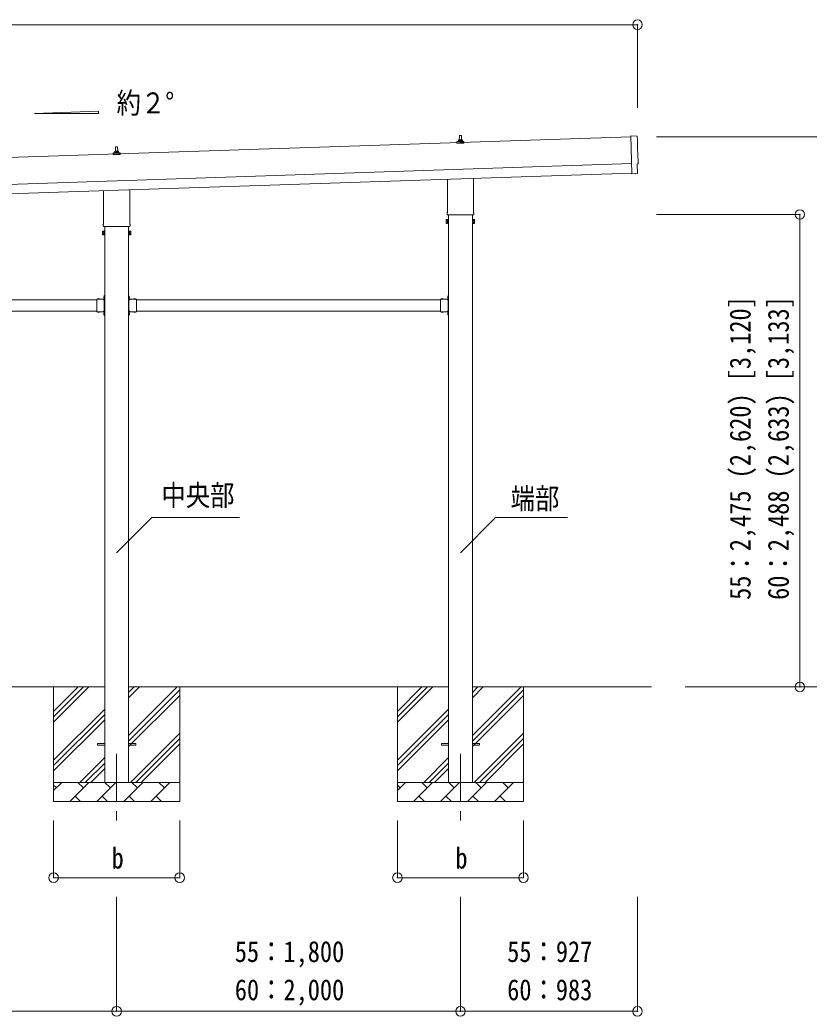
# Model space of a CAD drawing. Units: millimetres at full size, sheet at 1:50; details may follow other scales. Extents: x -14053 to 14053, y -9700 to 9700.
# Drawn here: x 5081 to 9212, y -3866 to 1352 of the extents above; entities that cross this region are included whole.
import ezdxf
from ezdxf.enums import TextEntityAlignment as Align

# ---------------------------------------------------------------- set-up
doc = ezdxf.new("R2010")
doc.units = ezdxf.units.MM
doc.header["$LTSCALE"] = 50
doc.header["$PDMODE"] = 32
doc.header["$PDSIZE"] = 50
doc.linetypes.add('CHAIN1', pattern=[8, 5, -1, 1, -1])
doc.linetypes.add('USER7', pattern=[2, 1, -1])
for name, color, linetype, lineweight in [('0-2_建具', 4, 'Continuous', 9), ('0-3_階段', 7, 'CHAIN1', 9), ('0-4_設備', 7, 'Continuous', 9), ('0-7_ハッチ', 7, 'Continuous', 9), ('0-8_外構', 6, 'Continuous', 9)]:
    doc.layers.add(name, color=color, linetype=linetype, lineweight=lineweight)
doc.styles.add('ＭＳ ゴシック', font='')
doc.styles.get('ＭＳ ゴシック').set_extended_font_data('MS Gothic')

msp = doc.modelspace()

# ---------------------------------------------------------------- linework, layer by layer
at = {"layer": '0-2_建具'}
for p, q in [((8278.27, 738.94), (2895.26, 559.51)), ((7380.91, 721.79), (7381.63, 745.31)), ((7382.63, 746.29), (7391.18, 746.29)), ((7392.18, 745.31), (7392.91, 721.79)), ((5580.91, 661.79), (5581.63, 685.31)), ((5582.63, 686.29), (5591.18, 686.29)), ((5592.18, 685.31), (5592.91, 661.79)), ((7368.66, 706.29), (7368.66, 714)), ((7405.16, 706.29), (7368.66, 706.29)), ((7369.04, 714.79), (7404.77, 714.79)), ((7369.42, 714.97), (7376.14, 716.6)), ((7376.52, 716.79), (7397.29, 716.79)), ((7376.91, 717.57), (7376.91, 721.79)), ((7377.91, 721.79), (7395.91, 721.79)), ((7396.91, 717.57), (7396.91, 721.79)), ((7404.39, 714.97), (7397.67, 716.6)), ((7405.16, 706.29), (7405.16, 714)), ((5568.66, 646.29), (5568.66, 654)), ((5605.16, 646.29), (5568.66, 646.29)), ((5569.04, 654.79), (5604.77, 654.79)), ((5569.42, 654.97), (5576.14, 656.6)), ((5576.52, 656.79), (5597.29, 656.79)), ((5576.91, 657.57), (5576.91, 661.79)), ((5577.91, 661.79), (5595.91, 661.79)), ((5596.91, 657.57), (5596.91, 661.79)), ((5604.39, 654.97), (5597.67, 656.6)), ((5605.16, 646.29), (5605.16, 654)), ((2899.93, 419.58), (8282.94, 599.02)), ((2901.59, 369.61), (8284.6, 549.05)), ((8284.69, 546.28), (8284.73, 545.28)), ((8304.35, 545.93), (8311.25, 546.52)), ((7318.61, 342.3), (7318.61, 516.85)), ((7455.21, 521.4), (7455.21, 342.3)), ((5518.61, 282.3), (5518.61, 456.85)), ((5655.21, 461.4), (5655.21, 282.3)), ((7316.91, 333.53), (7316.91, 339.03)), ((7454.84, 330.03), (7318.97, 330.03)), ((7324.41, 330.03), (7324.41, -2642.47)), ((7449.41, -2642.47), (7449.41, 330.03)), ((7456.91, 339.03), (7456.91, 333.53)), ((5516.91, 273.53), (5516.91, 279.03)), ((5654.84, 270.03), (5518.97, 270.03)), ((5524.41, 270.03), (5524.41, -2642.47)), ((5649.41, -2642.47), (5649.41, 270.03)), ((5656.91, 279.03), (5656.91, 273.53)), ((7312.91, 304.03), (7313.67, 305.34)), ((7312.91, 304.03), (7312.91, 287.03)), ((7312.91, 287.03), (7313.67, 285.71)), ((7319.91, 300.43), (7313.67, 300.43)), ((7319.91, 290.62), (7313.67, 290.62)), ((7319.91, 285.71), (7313.67, 285.71)), ((7322.41, 286.33), (7319.91, 286.33)), ((7451.41, 286.33), (7453.91, 286.33)), ((7453.91, 300.43), (7460.15, 300.43)), ((7453.91, 290.62), (7460.15, 290.62)), ((7453.91, 285.71), (7460.15, 285.71)), ((7460.91, 304.03), (7460.15, 305.34)), ((7460.91, 287.03), (7460.15, 285.71)), ((7460.91, 304.03), (7460.91, 287.03)), ((5512.91, 244.03), (5513.67, 245.34)), ((5512.91, 244.03), (5512.91, 227.03)), ((5512.91, 227.03), (5513.67, 225.71)), ((5519.91, 240.43), (5513.67, 240.43)), ((5519.91, 230.62), (5513.67, 230.62)), ((5519.91, 225.71), (5513.67, 225.71)), ((5522.41, 226.33), (5519.91, 226.33)), ((5651.41, 226.33), (5653.91, 226.33)), ((5653.91, 240.43), (5660.15, 240.43)), ((5653.91, 230.62), (5660.15, 230.62)), ((5653.91, 225.71), (5660.15, 225.71)), ((5660.91, 244.03), (5660.15, 245.34)), ((5660.91, 227.03), (5660.15, 225.71)), ((5660.91, 244.03), (5660.91, 227.03)), ((5521.9, -95.57), (5522.41, -95.57)), ((5522.41, -91.47), (5524.41, -91.47)), ((5522.41, -91.47), (5522.41, -111.47)), ((5522.41, -95.57), (5522.41, -107.37)), ((5524.41, -98.47), (5522.41, -98.47)), ((5524.41, -91.47), (5524.41, -111.47)), ((5651.41, -91.47), (5649.41, -91.47)), ((5649.41, -91.47), (5649.41, -111.47)), ((5649.41, -98.47), (5651.41, -98.47)), ((5651.41, -91.47), (5651.41, -111.47)), ((5651.92, -95.57), (5651.41, -95.57)), ((5651.41, -95.57), (5651.41, -107.37)), ((7321.9, -95.57), (7322.41, -95.57)), ((7322.41, -91.47), (7324.41, -91.47)), ((7322.41, -91.47), (7322.41, -111.47)), ((7322.41, -95.57), (7322.41, -107.37)), ((7324.41, -98.47), (7322.41, -98.47)), ((7324.41, -91.47), (7324.41, -111.47)), ((3891.41, -114.47), (5482.41, -114.47)), ((5482.41, -111.47), (5482.41, -177.47)), ((5482.41, -111.47), (5522.41, -111.47)), ((5485.51, -110.97), (5485.51, -111.47)), ((5485.51, -111.47), (5497.31, -111.47)), ((5524.41, -104.47), (5522.41, -104.47)), ((5522.41, -115.47), (5522.41, -173.47)), ((5649.41, -104.47), (5651.41, -104.47)), ((5691.41, -111.47), (5651.41, -111.47)), ((5651.41, -115.47), (5651.41, -173.47)), ((5688.31, -111.47), (5676.51, -111.47)), ((5688.31, -110.97), (5688.31, -111.47)), ((5691.41, -111.47), (5691.41, -177.47)), ((5691.41, -114.47), (7282.41, -114.47)), ((7282.41, -111.47), (7282.41, -177.47)), ((7282.41, -111.47), (7322.41, -111.47)), ((7285.51, -110.97), (7285.51, -111.47)), ((7285.51, -111.47), (7297.31, -111.47)), ((7324.41, -104.47), (7322.41, -104.47)), ((7322.41, -115.47), (7322.41, -173.47)), ((3891.41, -174.47), (5482.41, -174.47)), ((5482.41, -177.47), (5522.41, -177.47)), ((5485.51, -177.98), (5485.51, -177.47)), ((5485.51, -177.47), (5497.31, -177.47)), ((5518.41, -174.47), (5523.91, -174.47)), ((5522.41, -175.47), (5518.41, -175.47)), ((5521.9, -181.57), (5522.41, -181.57)), ((5522.41, -177.47), (5522.41, -197.47)), ((5522.41, -181.57), (5522.41, -193.37)), ((5524.41, -184.47), (5522.41, -184.47)), ((5524.41, -190.47), (5522.41, -190.47)), ((5522.41, -197.47), (5524.41, -197.47)), ((5524.41, -177.47), (5524.41, -197.47)), ((5649.41, -177.47), (5649.41, -197.47)), ((5649.41, -184.47), (5651.41, -184.47)), ((5649.41, -190.47), (5651.41, -190.47)), ((5651.41, -197.47), (5649.41, -197.47)), ((5655.41, -174.47), (5649.91, -174.47)), ((5651.41, -175.47), (5655.41, -175.47)), ((5651.41, -177.47), (5651.41, -197.47)), ((5691.41, -177.47), (5651.41, -177.47)), ((5651.92, -181.57), (5651.41, -181.57)), ((5651.41, -181.57), (5651.41, -193.37)), ((5688.31, -177.47), (5676.51, -177.47)), ((5688.31, -177.98), (5688.31, -177.47)), ((5691.41, -174.47), (7282.41, -174.47)), ((7282.41, -177.47), (7322.41, -177.47)), ((7285.51, -177.98), (7285.51, -177.47)), ((7285.51, -177.47), (7297.31, -177.47)), ((7318.41, -174.47), (7323.91, -174.47)), ((7322.41, -175.47), (7318.41, -175.47)), ((7321.9, -181.57), (7322.41, -181.57)), ((7322.41, -177.47), (7322.41, -197.47)), ((7322.41, -181.57), (7322.41, -193.37)), ((7324.41, -184.47), (7322.41, -184.47)), ((7324.41, -190.47), (7322.41, -190.47)), ((7322.41, -197.47), (7324.41, -197.47)), ((7324.41, -177.47), (7324.41, -197.47)), ((5486.91, -2437.97), (5524.41, -2437.97)), ((5486.91, -2446.97), (5486.91, -2437.97)), ((5486.91, -2446.97), (5524.41, -2446.97)), ((5649.41, -2437.97), (5686.91, -2437.97)), ((5649.41, -2446.97), (5686.91, -2446.97)), ((5686.91, -2446.97), (5686.91, -2437.97)), ((7286.91, -2437.97), (7324.41, -2437.97)), ((7286.91, -2446.97), (7286.91, -2437.97)), ((7286.91, -2446.97), (7324.41, -2446.97)), ((7449.41, -2437.97), (7486.91, -2437.97)), ((7449.41, -2446.97), (7486.91, -2446.97)), ((7486.91, -2446.97), (7486.91, -2437.97))]:
    msp.add_line(p, q, dxfattribs=at)
for points in [[(8309.71, 743.43), (8278.1, 744.03), (8284.69, 546.28)], [(8313.99, 549.61), (8312.42, 596.61), (8313.02, 596.63)], [(8303.6, 546.18), (8302.91, 546.79), (8284.73, 545.28)], [(7319.91, 285.71), (7319.91, 305.34), (7313.67, 305.34)], [(7319.91, 286.33), (7319.91, 304.73), (7322.41, 304.73)], [(7453.91, 286.33), (7453.91, 304.73), (7451.41, 304.73)], [(7453.91, 285.71), (7453.91, 305.34), (7460.15, 305.34)], [(5519.91, 225.71), (5519.91, 245.34), (5513.67, 245.34)], [(5519.91, 226.33), (5519.91, 244.73), (5522.41, 244.73)], [(5653.91, 226.33), (5653.91, 244.73), (5651.41, 244.73)], [(5653.91, 225.71), (5653.91, 245.34), (5660.15, 245.34)], [(5521.9, -95.57), (5521.9, -107.37), (5522.41, -107.37)], [(5651.92, -95.57), (5651.92, -107.37), (5651.41, -107.37)], [(7321.9, -95.57), (7321.9, -107.37), (7322.41, -107.37)], [(5485.51, -110.97), (5497.31, -110.97), (5497.31, -111.47)], [(5522.41, -115.47), (5518.41, -115.47), (5518.41, -113.47), (5522.41, -113.47)], [(5518.41, -114.47), (5523.91, -114.47), (5523.91, -174.47)], [(5655.41, -114.47), (5649.91, -114.47), (5649.91, -174.47)], [(5651.41, -115.47), (5655.41, -115.47), (5655.41, -113.47), (5651.41, -113.47)], [(5688.31, -110.97), (5676.51, -110.97), (5676.51, -111.47)], [(7285.51, -110.97), (7297.31, -110.97), (7297.31, -111.47)], [(7322.41, -115.47), (7318.41, -115.47), (7318.41, -113.47), (7322.41, -113.47)], [(7318.41, -114.47), (7323.91, -114.47), (7323.91, -174.47)], [(5485.51, -177.98), (5497.31, -177.98), (5497.31, -177.47)], [(5522.41, -173.47), (5518.41, -173.47), (5518.41, -175.47)], [(5521.9, -181.57), (5521.9, -193.37), (5522.41, -193.37)], [(5651.41, -173.47), (5655.41, -173.47), (5655.41, -175.47)], [(5651.92, -181.57), (5651.92, -193.37), (5651.41, -193.37)], [(5688.31, -177.98), (5676.51, -177.98), (5676.51, -177.47)], [(7285.51, -177.98), (7297.31, -177.98), (7297.31, -177.47)], [(7322.41, -173.47), (7318.41, -173.47), (7318.41, -175.47)], [(7321.9, -181.57), (7321.9, -193.37), (7322.41, -193.37)]]:
    msp.add_lwpolyline(points, dxfattribs=at)
for points in [[(7322.41, 285.03), (7322.41, 306.03), (7324.41, 306.03), (7324.41, 285.03)], [(7451.41, 285.03), (7451.41, 306.03), (7449.41, 306.03), (7449.41, 285.03)], [(5522.41, 225.03), (5522.41, 246.03), (5524.41, 246.03), (5524.41, 225.03)], [(5651.41, 225.03), (5651.41, 246.03), (5649.41, 246.03), (5649.41, 225.03)]]:
    msp.add_lwpolyline(points, close=True, dxfattribs=at)
at = {"layer": '0-2_建具', "linetype": 'USER7'}
for points in [[(5519.8, -98.97), (5522.57, -100.33), (5523.18, -101.47)], [(5519.8, -103.97), (5522.57, -102.62), (5523.18, -101.47)], [(5654.02, -98.97), (5651.24, -100.33), (5650.63, -101.47)], [(5654.02, -103.97), (5651.24, -102.62), (5650.63, -101.47)], [(7319.8, -98.97), (7322.57, -100.33), (7323.18, -101.47)], [(7319.8, -103.97), (7322.57, -102.62), (7323.18, -101.47)], [(5488.91, -108.86), (5490.26, -111.64), (5491.41, -112.25)], [(5493.91, -108.86), (5492.55, -111.64), (5491.41, -112.25)], [(5679.91, -108.86), (5681.26, -111.64), (5682.41, -112.25)], [(5684.91, -108.86), (5683.55, -111.64), (5682.41, -112.25)], [(7288.91, -108.86), (7290.26, -111.64), (7291.41, -112.25)], [(7293.91, -108.86), (7292.55, -111.64), (7291.41, -112.25)], [(5488.91, -180.09), (5490.26, -177.31), (5491.41, -176.7)], [(5493.91, -180.09), (5492.55, -177.31), (5491.41, -176.7)], [(5519.8, -184.97), (5522.57, -186.33), (5523.18, -187.47)], [(5519.8, -189.97), (5522.57, -188.62), (5523.18, -187.47)], [(5654.02, -184.97), (5651.24, -186.33), (5650.63, -187.47)], [(5654.02, -189.97), (5651.24, -188.62), (5650.63, -187.47)], [(5679.91, -180.09), (5681.26, -177.31), (5682.41, -176.7)], [(5684.91, -180.09), (5683.55, -177.31), (5682.41, -176.7)], [(7288.91, -180.09), (7290.26, -177.31), (7291.41, -176.7)], [(7293.91, -180.09), (7292.55, -177.31), (7291.41, -176.7)], [(7319.8, -184.97), (7322.57, -186.33), (7323.18, -187.47)], [(7319.8, -189.97), (7322.57, -188.62), (7323.18, -187.47)]]:
    msp.add_lwpolyline(points, dxfattribs=at)
at = {"layer": '0-2_建具'}
for centre, radius, start, end in [((7382.63, 745.29), 1, 90, 178.60509), ((7391.18, 745.29), 1, 1.39491, 90), ((5582.63, 685.29), 1, 90, 178.60509), ((5591.18, 685.29), 1, 1.39491, 90), ((7369.66, 714), 1, 103.62699, 180), ((7375.91, 717.57), 1, 283.62699, 0), ((7380.99, 721.15), 4.13, 90, 171.17633), ((7377.91, 720.79), 1, 90, 180), ((7390.24, 721.79), 4.83, 133.60282, 180), ((7383.57, 721.79), 4.83, 0, 46.39718), ((7392.82, 721.15), 4.13, 8.82367, 90), ((7395.91, 720.79), 1, 0, 90), ((7397.91, 717.57), 1, 180, 256.37301), ((7404.16, 714), 1, 0, 76.37301), ((5569.66, 654), 1, 103.62699, 180), ((5575.91, 657.57), 1, 283.62699, 0), ((5580.99, 661.15), 4.13, 90, 171.17633), ((5577.91, 660.79), 1, 90, 180), ((5590.24, 661.79), 4.83, 133.60282, 180), ((5583.57, 661.79), 4.83, 0, 46.39718), ((5592.82, 661.15), 4.13, 8.82367, 90), ((5595.91, 660.79), 1, 0, 90), ((5597.91, 657.57), 1, 180, 256.37301), ((5604.16, 654), 1, 0, 76.37301), ((7320.91, 339.03), 4, 125.09963, 180), ((7320.91, 333.53), 4, 180, 194.47751), ((7320.91, 333.53), 4, 194.47751, 241.04498), ((7452.91, 333.53), 4, 298.95502, 345.52249), ((7452.91, 339.03), 4, 0, 54.90037), ((7452.91, 333.53), 4, 345.52249, 0), ((5520.91, 279.03), 4, 125.09963, 180), ((5520.91, 273.53), 4, 180, 194.47751), ((5520.91, 273.53), 4, 194.47751, 241.04498), ((5652.91, 273.53), 4, 298.95502, 345.52249), ((5652.91, 279.03), 4, 0, 54.90037), ((5652.91, 273.53), 4, 345.52249, 0), ((7317.25, 302.89), 4.34, 145.61575, 214.38425), ((7317.25, 288.16), 4.34, 145.61575, 214.38425), ((7329.15, 295.53), 16.24, 162.41205, 197.58795), ((7456.56, 302.89), 4.34, 325.61575, 34.38425), ((7444.67, 295.53), 16.24, 342.41205, 17.58795), ((7456.56, 288.16), 4.34, 325.61575, 34.38425), ((5517.25, 242.89), 4.34, 145.61575, 214.38425), ((5517.25, 228.16), 4.34, 145.61575, 214.38425), ((5529.15, 235.53), 16.24, 162.41205, 197.58795), ((5656.56, 242.89), 4.34, 325.61575, 34.38425), ((5644.67, 235.53), 16.24, 342.41205, 17.58795), ((5656.56, 228.16), 4.34, 325.61575, 34.38425), ((5527.64, -101.47), 8.23, 134.2189, 225.7811), ((5646.17, -101.47), 8.23, 314.2189, 45.7811), ((7327.64, -101.47), 8.23, 134.2189, 225.7811), ((5491.41, -116.71), 8.23, 44.2189, 135.7811), ((5522.41, -111.47), 2, 270, 0), ((5651.41, -111.47), 2, 180, 270), ((5682.41, -116.71), 8.23, 44.2189, 135.7811), ((7291.41, -116.71), 8.23, 44.2189, 135.7811), ((7322.41, -111.47), 2, 270, 0), ((5491.41, -172.24), 8.23, 224.2189, 315.7811), ((5527.64, -187.47), 8.23, 134.2189, 225.7811), ((5522.41, -177.47), 2, 0, 90), ((5651.41, -177.47), 2, 90, 180), ((5646.17, -187.47), 8.23, 314.2189, 45.7811), ((5682.41, -172.24), 8.23, 224.2189, 315.7811), ((7291.41, -172.24), 8.23, 224.2189, 315.7811), ((7327.64, -187.47), 8.23, 134.2189, 225.7811), ((7322.41, -177.47), 2, 0, 90)]:
    msp.add_arc(centre, radius, start, end, dxfattribs=at)
for centre, major_axis, ratio, start_param, end_param in [((8309.65, 740.43), (3, 0.1), 0.99863, 6.2683889, 7.8016218), ((13075.22, 828.81), (-4760.73, -158.69), 0.99863, 6.2683889, 6.2976778), ((8312.88, 601.03), (4.4, 0.15), 0.99863, 4.712389, 6.2976778), ((8304.26, 546.93), (0.75, -0.666), 0.9974, 4.712389, 5.5252311), ((8310.99, 549.52), (2.25, -2), 0.9974, 5.5252311, 7.0411395)]:
    msp.add_ellipse(centre, major_axis=major_axis, ratio=ratio, start_param=start_param, end_param=end_param, dxfattribs=at)
at = {"layer": '0-3_階段'}
for p, q in [((5586.91, -2492.47), (5586.91, -2841.47)), ((7386.91, -2492.47), (7386.91, -2841.47))]:
    msp.add_line(p, q, dxfattribs=at)
at = {"layer": '0-4_設備'}
for p, q in [((5524.41, -2142.47), (3849.41, -2142.47)), ((5256.91, -2142.47), (5256.91, -2742.47)), ((5256.91, -2327.52), (5441.96, -2142.47)), ((5256.91, -2299.24), (5413.67, -2142.47)), ((5256.91, -2270.96), (5385.39, -2142.47)), ((7324.41, -2142.47), (5649.41, -2142.47)), ((5649.41, -2397.57), (5904.51, -2142.47)), ((5649.41, -2199.58), (5706.52, -2142.47)), ((5649.41, -2171.3), (5678.23, -2142.47)), ((5649.41, -2425.86), (5916.91, -2158.36)), ((5649.41, -2454.14), (5916.91, -2186.64)), ((5916.91, -2142.47), (5916.91, -2742.47)), ((7056.91, -2142.47), (7056.91, -2742.47)), ((7056.91, -2327.52), (7241.96, -2142.47)), ((7056.91, -2299.24), (7213.67, -2142.47)), ((7056.91, -2270.96), (7185.39, -2142.47)), ((8387.79, -2142.47), (7449.41, -2142.47)), ((7449.41, -2397.57), (7704.51, -2142.47)), ((7449.41, -2199.58), (7506.52, -2142.47)), ((7449.41, -2171.3), (7478.23, -2142.47)), ((7449.41, -2425.86), (7716.91, -2158.36)), ((7449.41, -2454.14), (7716.91, -2186.64)), ((7716.91, -2142.47), (7716.91, -2742.47)), ((5256.91, -2525.51), (5524.41, -2258.01)), ((5256.91, -2553.8), (5524.41, -2286.3)), ((7056.91, -2525.51), (7324.41, -2258.01)), ((7056.91, -2553.8), (7324.41, -2286.3)), ((5256.91, -2582.08), (5524.41, -2314.58)), ((7056.91, -2582.08), (7324.41, -2314.58)), ((5659.06, -2642.47), (5916.91, -2384.63)), ((7459.06, -2642.47), (7716.91, -2384.63)), ((5687.35, -2642.47), (5916.91, -2412.92)), ((5715.63, -2642.47), (5916.91, -2441.2)), ((7487.35, -2642.47), (7716.91, -2412.92)), ((7515.63, -2642.47), (7716.91, -2441.2)), ((5394.51, -2642.47), (5524.41, -2512.57)), ((5422.79, -2642.47), (5524.41, -2540.86)), ((7194.51, -2642.47), (7324.41, -2512.57)), ((7222.79, -2642.47), (7324.41, -2540.86)), ((5451.07, -2642.47), (5524.41, -2569.14)), ((7251.07, -2642.47), (7324.41, -2569.14)), ((5256.91, -2642.47), (5916.91, -2642.47)), ((5256.91, -2685.37), (5299.8, -2642.47)), ((5271.25, -2671.03), (5256.91, -2656.69)), ((5341.22, -2742.47), (5441.22, -2642.47)), ((5412.67, -2671.03), (5384.11, -2642.47)), ((5482.64, -2742.47), (5582.64, -2642.47)), ((5554.09, -2671.03), (5525.54, -2642.47)), ((5624.06, -2742.47), (5724.06, -2642.47)), ((5695.51, -2671.03), (5666.96, -2642.47)), ((5765.49, -2742.47), (5865.49, -2642.47)), ((5836.93, -2671.03), (5808.38, -2642.47)), ((5913.62, -2642.47), (5916.91, -2639.19)), ((7056.91, -2642.47), (7716.91, -2642.47)), ((7056.91, -2685.37), (7099.8, -2642.47)), ((7071.25, -2671.03), (7056.91, -2656.69)), ((7141.22, -2742.47), (7241.22, -2642.47)), ((7212.67, -2671.03), (7184.11, -2642.47)), ((7282.64, -2742.47), (7382.64, -2642.47)), ((7354.09, -2671.03), (7325.54, -2642.47)), ((7424.06, -2742.47), (7524.06, -2642.47)), ((7495.51, -2671.03), (7466.96, -2642.47)), ((7565.49, -2742.47), (7665.49, -2642.47)), ((7636.93, -2671.03), (7608.38, -2642.47)), ((7713.62, -2642.47), (7716.91, -2639.19)), ((5916.91, -2742.47), (5256.91, -2742.47)), ((5369.77, -2713.92), (5398.33, -2742.47)), ((5511.2, -2713.92), (5539.75, -2742.47)), ((5652.62, -2713.92), (5681.17, -2742.47)), ((5794.04, -2713.92), (5822.59, -2742.47)), ((7716.91, -2742.47), (7056.91, -2742.47)), ((7169.77, -2713.92), (7198.33, -2742.47)), ((7311.2, -2713.92), (7339.75, -2742.47)), ((7452.62, -2713.92), (7481.17, -2742.47)), ((7594.04, -2713.92), (7622.59, -2742.47))]:
    msp.add_line(p, q, dxfattribs=at)
at = {"layer": '0-7_ハッチ', "color": 4}
for p, q in [((5156.4, 860.55), (5492.4, 872.96)), ((5492.4, 860.55), (5156.4, 860.55)), ((5492.4, 872.96), (5492.4, 860.55))]:
    msp.add_line(p, q, dxfattribs=at)
at = {"layer": '0-7_ハッチ', "color": 6}
for p, q in [((5771.08, -1255.51), (5586.91, -1439.69)), ((6230.83, -1255.51), (5771.08, -1255.51))]:
    msp.add_line(p, q, dxfattribs=at)
msp.add_lwpolyline([(7947.82, -1255.51), (7571.08, -1255.51), (7386.91, -1439.69)], dxfattribs=at)
at = {"layer": '0-8_外構'}
for p, q in [((2864.26, 1326.5), (8313.93, 1326.5)), ((8313.93, 1326.5), (8313.93, 890.21)), ((9762.93, 739.97), (8412.93, 739.97)), ((9163.93, 332.53), (8412.93, 332.53)), ((9163.93, 332.53), (9163.93, -2142.47)), ((9163.93, -2142.47), (8562.93, -2142.47)), ((9762.93, -2142.47), (8562.93, -2142.47)), ((5256.91, -3141.47), (5256.91, -2841.47)), ((5916.91, -3141.47), (5916.91, -2841.47)), ((7056.91, -3141.47), (7056.91, -2841.47)), ((7716.91, -3141.47), (7716.91, -2841.47)), ((5256.91, -3141.47), (5916.91, -3141.47)), ((7056.91, -3141.47), (7716.91, -3141.47)), ((5586.91, -3841.47), (5586.91, -3241.47)), ((7386.91, -3841.47), (7386.91, -3241.47)), ((8313.93, -3841.47), (8313.93, -3241.47)), ((3786.91, -3841.47), (5586.91, -3841.47)), ((5586.91, -3841.47), (7386.91, -3841.47)), ((7386.91, -3841.47), (8313.93, -3841.47))]:
    msp.add_line(p, q, dxfattribs=at)
for p in [(8313.93, 1326.5), (9163.93, 332.53), (9163.93, -2142.47), (5256.91, -3141.47), (5916.91, -3141.47), (7056.91, -3141.47), (7716.91, -3141.47), (5586.91, -3841.47), (7386.91, -3841.47), (8313.93, -3841.47)]:
    msp.add_point(p, dxfattribs=at)

# ---------------------------------------------------------------- texts
at = {"layer": '0-7_ハッチ', "style": 'ＭＳ ゴシック', "width": 0.85}
for s, p in [('約２°', (5586.6, 828.66)), ('中央部', (5821.21, -1226.72)), ('端部', (7649.61, -1243.88))]:
    msp.add_text(s, height=110, dxfattribs=at).set_placement(p, align=Align.BOTTOM_LEFT)
at = {"layer": '0-8_外構', "color": 7, "style": 'ＭＳ ゴシック', "width": 0.85}
for s, p in [('55：2,475 (2,620) [3,120]', (8938.93, -1686.22)), ('60：2,488 (2,633) [3,133]', (9138.93, -1686.22))]:
    msp.add_text(s, height=110, rotation=90, dxfattribs=at).set_placement(p, align=Align.BOTTOM_LEFT)
for s, p in [('b', (5560.66, -3126.47)), ('b', (7360.66, -3126.47)), ('55：1,800', (6205.66, -3616.47)), ('55：927', (7631.67, -3616.47)), ('60：2,000', (6205.66, -3816.47)), ('60：983', (7631.67, -3816.47))]:
    msp.add_text(s, height=110, dxfattribs=at).set_placement(p, align=Align.BOTTOM_LEFT)

doc.saveas('drawing.dxf')
